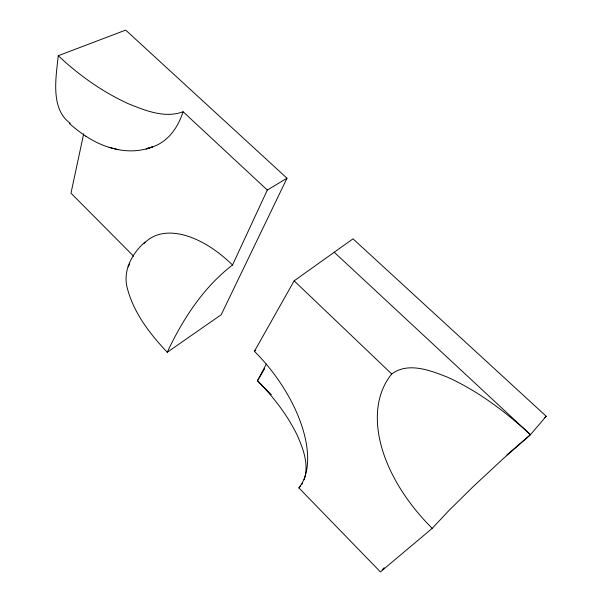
<?xml version="1.0" encoding="UTF-8"?>
<svg xmlns="http://www.w3.org/2000/svg" width="602" height="602" viewBox="0 0 602 602"><rect width="100%" height="100%" fill="white"/><g stroke="black" fill="none" stroke-linecap="round" stroke-linejoin="round"><path stroke-width="0.9" d="M145.082 242.027C132.327 252.968 122.725 270.464 127.157 287.598C133.448 312.671 149.83 333.779 167.251 352.268L221.212 314.726L287.003 178.23L125.698 30.1L58.251 55.708C56.099 76.928 50.019 108.917 70.329 123.305M83.693 133.734L70.983 193.189L133.674 256.241M304.115 479.824C309.285 464.586 303.13 448.347 296.831 434.433C286.958 414.417 273.082 396.613 257.468 380.757L266.347 364.029M167.251 352.268C182.669 319.323 203.371 287.32 232.53 264.985L267.318 190.044L287.003 178.23M301.677 484.625L302.558 483.022M254.413 351.305L294.145 280.848L353.013 238.843L546.21 416.26L530.475 434.689L502.444 459.409L473.36 486.439L448.746 510.692L432.228 528.368L380.404 571.9L298.87 487.891A109.496 56.934 52.3 0 0 254.413 351.305L255.76 350.349M128.045 266.852L129.648 264.022M264.669 368.71L257.468 380.757L271.344 394.709M298.87 487.891L300.556 485.927M382.27 569.801L384.129 567.709M544.795 417.487L546.21 416.26M506.937 454.879L530.475 434.689L334.223 252.246M432.228 528.368A152.72 95.026 39.3 0 1 391.729 373.977C408.291 361.636 430.603 370.523 447.632 377.251C478.432 391.217 505.665 411.934 530.475 434.689M267.318 190.044L183.091 111.746C164.903 118.609 145.21 110.557 128.264 103.687C102.408 91.843 78.907 75.19 58.251 55.708M113.432 148.476C126.164 151.997 140.123 151.742 152.494 146.911M146.188 149.033L152.607 146.873M69.335 123.478C81.97 134.607 96.523 144.42 113.093 148.385M109.067 147.362L118.112 149.665M85.838 136.165L86.312 136.481M294.145 280.848L391.729 373.977M143.825 243.735A103.175 56.897 55.1 0 1 232.53 264.985M183.091 111.746A123.854 69.937 68.1 0 1 147.565 148.227"/></g></svg>
